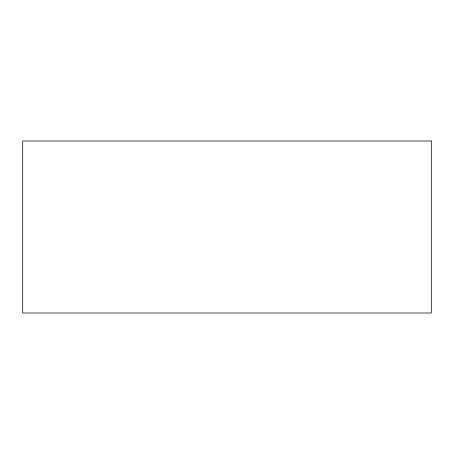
<?xml version="1.0" encoding="UTF-8"?>
<svg xmlns="http://www.w3.org/2000/svg" width="454" height="454" viewBox="0 0 454 454"><rect width="100%" height="100%" fill="white"/><g stroke="black" fill="none" stroke-linecap="round" stroke-linejoin="round"><path stroke-width="0.68" d="M431.3 140.995L22.7 140.995L22.7 313.005L431.3 313.005L431.3 140.995"/></g></svg>
